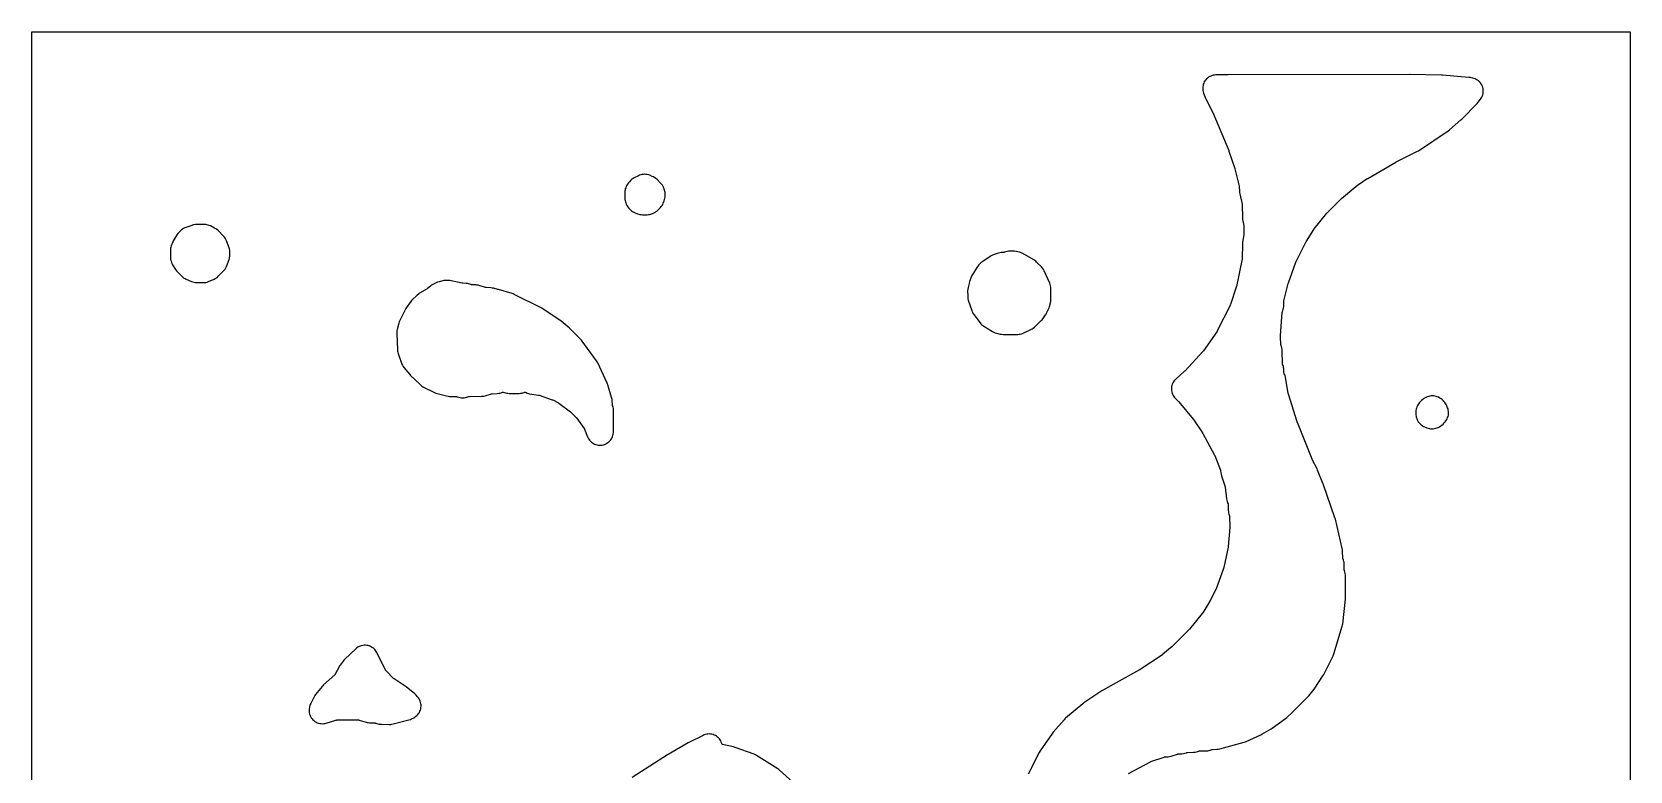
# Model space of a CAD drawing. Header units: millimetres. Extents: x 0 to 300, y 0 to 300.
# Drawn here: x 0 to 300, y 161.3 to 300 of the extents above; entities that cross this region are included whole.
import ezdxf

# ---------------------------------------------------------------- set-up
doc = ezdxf.new("R2010")
doc.units = ezdxf.units.MM
doc.layers.add('CUT', color=7, linetype='CONTINUOUS')

msp = doc.modelspace()

# ---------------------------------------------------------------- linework, layer by layer
at = {"layer": 'CUT'}
for points in [[(299.9561, 0.0029), (299.8976, 0), (0.0614, 0), (0.0029, 0.0029), (0, 0.0614), (0, 299.9386), (0.0029, 299.9971), (0.0614, 300), (299.8976, 300), (299.9561, 299.9971), (299.9589, 299.9386), (299.9589, 0.0614)], [(111.2961, 268.5948), (111.3287, 268.3666), (111.3821, 268.1423), (111.456, 267.9239), (111.5497, 267.7132), (111.6691, 267.475), (111.8084, 267.2322), (111.9739, 267.0064), (112.1637, 266.8005), (112.3634, 266.6068), (112.5502, 266.4429), (112.7523, 266.2984), (112.9677, 266.1746), (113.1944, 266.0728), (113.6611, 265.8905), (113.8832, 265.8156), (114.1115, 265.7618), (114.3437, 265.7296), (114.578, 265.7193), (115.4736, 265.7219), (115.7053, 265.7334), (115.935, 265.7663), (116.1607, 265.8203), (116.3803, 265.895), (116.5921, 265.9898), (116.8302, 266.1099), (117.0635, 266.2438), (117.281, 266.4019), (117.4803, 266.5825), (117.9489, 267.0554), (118.116, 267.242), (118.2637, 267.4443), (118.3904, 267.6604), (118.4948, 267.8881), (118.6796, 268.3512), (118.757, 268.5754), (118.8128, 268.8059), (118.8465, 269.0407), (118.8578, 269.2777), (118.8578, 269.6188), (118.8467, 269.8541), (118.8136, 270.0873), (118.7586, 270.3164), (118.6823, 270.5392), (118.5854, 270.754), (118.4575, 271.005), (118.3261, 271.2325), (118.1716, 271.445), (117.9956, 271.64), (117.2654, 272.3684), (117.0808, 272.5351), (116.8806, 272.6826), (116.6666, 272.8095), (116.4412, 272.9145), (115.9518, 273.1134), (115.7227, 273.1938), (115.4869, 273.2516), (115.2465, 273.2863), (115.004, 273.2974), (114.9415, 273.2973), (114.7114, 273.2861), (114.4833, 273.2537), (114.2591, 273.2005), (114.0408, 273.1269), (113.8302, 273.0335), (113.0536, 272.6454), (112.8206, 272.5128), (112.6031, 272.356), (112.4036, 272.1769), (112.1352, 271.9085), (111.9496, 271.701), (111.7883, 271.4742), (111.6532, 271.2309), (111.5314, 270.9796), (111.4417, 270.7708), (111.3713, 270.5548), (111.3209, 270.3332), (111.2907, 270.108), (111.2812, 269.881), (111.2847, 268.8251)], [(26.0303, 257.3049), (26.1023, 257.0443), (26.1723, 256.8355), (26.2759, 256.5757), (26.4079, 256.3291), (26.9351, 255.4641), (27.1075, 255.2162), (27.3086, 254.9909), (28.1645, 254.1413), (28.3397, 253.9831), (28.529, 253.8422), (28.7307, 253.7197), (28.9431, 253.6168), (29.9611, 253.1817), (30.1961, 253.0949), (30.4385, 253.0321), (30.686, 252.9938), (30.9361, 252.9805), (32.1334, 252.9768), (32.3876, 252.989), (32.6391, 253.0269), (32.8856, 253.0902), (33.1243, 253.1783), (34.1916, 253.6348), (34.4058, 253.7388), (34.6092, 253.8627), (34.7999, 254.0054), (34.9762, 254.1656), (35.9191, 255.1086), (36.0957, 255.3049), (36.2507, 255.5188), (36.3822, 255.7478), (36.4888, 255.9894), (36.9844, 257.2956), (37.0541, 257.5076), (37.1047, 257.7249), (37.1358, 257.9459), (37.1469, 258.1688), (37.1495, 258.6443), (37.1406, 258.8704), (37.1112, 259.0946), (37.0616, 259.3153), (36.9924, 259.5306), (36.5085, 260.8299), (36.4025, 261.0738), (36.2712, 261.3051), (36.1161, 261.5212), (35.9389, 261.7196), (34.9212, 262.7436), (34.7223, 262.9234), (34.5052, 263.0808), (34.2726, 263.2141), (33.4953, 263.6056), (33.2836, 263.7002), (33.0642, 263.7747), (32.8388, 263.8286), (32.6094, 263.8614), (32.3779, 263.8729), (30.9075, 263.8771), (30.6844, 263.8678), (30.463, 263.8386), (30.2451, 263.7898), (30.0324, 263.7217), (28.7186, 263.2354), (28.4722, 263.1288), (28.2386, 262.9964), (28.0205, 262.8397), (27.8205, 262.6605), (27.5684, 262.4089), (27.3717, 262.1879), (27.2025, 261.9453), (26.6296, 261.0101), (26.5209, 260.8133), (26.4303, 260.6076), (26.1428, 259.8657), (26.0696, 259.6474), (26.0167, 259.4232), (25.9847, 259.1952), (25.9739, 258.9651), (25.9726, 257.8419), (25.9869, 257.5718)], [(176.7794, 247.0094), (177.9854, 245.414), (178.1315, 245.2381), (178.293, 245.0762), (178.4687, 244.9298), (178.6571, 244.8001), (180.2809, 243.7878), (180.5287, 243.6521), (180.7902, 243.5452), (181.0621, 243.4686), (181.7272, 243.321), (182.0012, 243.276), (182.2786, 243.2617), (185.0413, 243.2728), (185.2723, 243.2844), (185.5013, 243.3174), (185.7262, 243.3713), (185.9452, 243.4458), (186.1563, 243.5402), (187.7261, 244.3313), (187.9518, 244.4601), (188.1629, 244.6117), (188.3572, 244.7844), (189.4437, 245.8568), (189.5876, 246.0113), (189.7179, 246.1774), (190.2442, 246.9099), (190.3515, 247.0722), (190.4459, 247.2425), (190.8203, 247.9845), (190.9345, 248.2474), (191.0179, 248.5217), (191.1808, 249.1934), (191.2335, 249.4861), (191.2511, 249.783), (191.2506, 251.8472), (191.2365, 252.1112), (191.1947, 252.3723), (191.1255, 252.6275), (191.0297, 252.8739), (189.9776, 255.208), (189.877, 255.407), (189.7591, 255.5961), (189.6248, 255.7741), (189.4752, 255.9393), (188.5812, 256.8426), (188.4119, 256.9986), (188.229, 257.1383), (188.034, 257.2606), (185.9966, 258.4116), (185.7924, 258.5149), (185.5796, 258.5991), (185.36, 258.6635), (184.7111, 258.822), (184.4128, 258.8759), (184.1101, 258.8933), (183.5435, 258.8915), (183.2892, 258.8777), (183.0376, 258.8381), (182.7914, 258.7732), (182.553, 258.6835), (182.5188, 258.6686), (182.5027, 258.662), (182.4686, 258.6506), (182.4335, 258.6453), (182.4159, 258.6439), (181.9153, 258.6138), (181.6517, 258.5839), (181.3927, 258.5261), (181.1413, 258.4413), (180.3039, 258.1082), (180.064, 257.9978), (179.837, 257.8626), (178.4546, 256.937), (178.2759, 256.8055), (178.1095, 256.6586), (177.7377, 256.2998), (177.5352, 256.0795), (177.3605, 255.8366), (176.6537, 254.7186), (176.5373, 254.5135), (176.4406, 254.2984), (175.9934, 253.1623), (175.8891, 252.8318), (175.7001, 252.0466), (175.6477, 251.7536), (175.6306, 251.4564), (175.6326, 250.4735), (175.6468, 250.2124), (175.6882, 249.9542), (175.7563, 249.7018), (176.3974, 247.7403), (176.4975, 247.4831), (176.6254, 247.2385)], [(68.735, 239.6947), (69.3393, 237.889), (69.4235, 237.6717), (69.5275, 237.4632), (69.6505, 237.2653), (69.7914, 237.0797), (70.9046, 235.7473), (71.0737, 235.5641), (72.7775, 233.8952), (72.9658, 233.7285), (73.1699, 233.5815), (73.3878, 233.4558), (75.5408, 232.3537), (75.8007, 232.2388), (76.0719, 232.1541), (77.8356, 231.712), (78.1026, 231.6603), (78.3735, 231.6379), (79.6702, 231.6016), (79.6758, 231.6013), (79.7248, 231.5958), (79.753, 231.5873), (79.7763, 231.5787), (79.8671, 231.5424), (80.1101, 231.4594), (80.3603, 231.4018), (80.6151, 231.3702), (80.8718, 231.3649), (81.1277, 231.3859), (81.38, 231.433), (82.0172, 231.5863), (82.0372, 231.5906), (82.1249, 231.6018), (82.1454, 231.6027), (84.3746, 231.6432), (84.6092, 231.6586), (84.8413, 231.6958), (85.0689, 231.7548), (86.2465, 232.1195), (86.2517, 232.121), (86.3017, 232.1321), (86.328, 232.1355), (86.3518, 232.1371), (87.3368, 232.1783), (87.6199, 232.2064), (87.898, 232.2664), (88.1675, 232.3576), (88.3305, 232.4234), (88.3471, 232.4296), (88.3835, 232.4404), (88.4208, 232.4333), (88.4379, 232.4287), (88.9015, 232.293), (89.1188, 232.2398), (89.3399, 232.2063), (89.5632, 232.1927), (90.6804, 232.1745), (90.7835, 232.175), (91.4581, 232.1918), (91.6914, 232.2086), (91.9221, 232.2471), (92.1483, 232.3071), (92.3678, 232.3879), (92.4623, 232.4278), (92.4784, 232.4341), (92.5134, 232.4452), (92.548, 232.4327), (92.5638, 232.4258), (92.7398, 232.3432), (92.9514, 232.2554), (93.1702, 232.1874), (93.3942, 232.1397), (95.0797, 231.8609), (95.0847, 231.86), (95.1594, 231.8418), (95.1761, 231.8366), (97.6706, 231.0008), (97.6751, 230.9992), (97.7435, 230.9706), (97.7586, 230.9632), (98.8251, 230.4123), (98.8298, 230.4098), (98.8987, 230.3669), (98.9137, 230.3562), (101.0575, 228.7435), (101.1192, 228.6938), (101.1775, 228.6401), (102.1348, 227.6968), (102.1385, 227.6931), (102.1911, 227.6323), (102.2022, 227.6178), (103.6462, 225.6215), (103.6591, 225.6025), (103.707, 225.5155), (103.7162, 225.4944), (104.2995, 224.0391), (104.3998, 223.8199), (104.5208, 223.6115), (104.6613, 223.4156), (104.82, 223.2342), (104.9955, 223.0689), (105.186, 222.9213), (105.3899, 222.7927), (105.6052, 222.6843), (105.83, 222.5972), (106.0621, 222.5322), (106.2994, 222.4898), (106.5396, 222.4704), (106.7806, 222.4743), (107.0202, 222.5013), (107.256, 222.5513), (107.4858, 222.6238), (107.7077, 222.7181), (107.9194, 222.8333), (108.1191, 222.9684), (108.3048, 223.122), (108.4748, 223.2929), (108.6276, 223.4793), (108.7618, 223.6796), (108.876, 223.8918), (108.9693, 224.1141), (109.0407, 224.3443), (109.1004, 224.5757), (109.1446, 224.7826), (109.1711, 224.9926), (109.1798, 225.204), (109.1747, 228.8692), (109.1619, 229.1182), (109.1244, 229.3646), (109.0625, 229.6062), (108.957, 229.9466), (108.9555, 229.9518), (108.9443, 230.0018), (108.941, 230.0282), (108.9394, 230.0519), (108.9072, 230.8201), (108.89, 231.0258), (108.8559, 231.2294), (108.8052, 231.4295), (108.1073, 233.7707), (108.0481, 233.9455), (107.9762, 234.1154), (106.2044, 237.9054), (106.0926, 238.1173), (105.9611, 238.3176), (103.2713, 242.0138), (103.1537, 242.1632), (103.025, 242.3033), (101.0356, 244.3092), (100.8542, 244.475), (99.3016, 245.7595), (99.1004, 245.9096), (95.9746, 248.0058), (95.7, 248.1657), (90.506, 250.762), (90.3096, 250.8498), (90.1064, 250.9204), (87.5907, 251.675), (87.468, 251.7084), (86.6055, 251.92), (86.3709, 251.9657), (86.1331, 251.9889), (85.2323, 252.0333), (85.227, 252.0337), (85.1763, 252.0404), (85.1505, 252.0462), (85.1277, 252.0528), (83.9569, 252.4242), (83.7453, 252.4812), (83.5294, 252.5195), (83.3111, 252.5387), (82.549, 252.5723), (82.5317, 252.5735), (82.4948, 252.5785), (82.4598, 252.5901), (82.4436, 252.5968), (82.4023, 252.6149), (82.1867, 252.6977), (81.9644, 252.7602), (81.7373, 252.8019), (81.5073, 252.8226), (80.8827, 252.8495), (80.8774, 252.8499), (80.796, 252.86), (80.7776, 252.8635), (78.6919, 253.3153), (78.4579, 253.3544), (78.2211, 253.3712), (77.7623, 253.382), (77.5476, 253.3778), (77.3341, 253.3551), (77.1232, 253.3143), (76.4053, 253.1428), (76.1246, 253.0581), (75.8557, 252.9411), (75.2671, 252.6428), (75.0172, 252.4973), (74.7857, 252.3239), (74.2406, 251.8642), (74.2364, 251.8609), (74.17, 251.8134), (74.1542, 251.8036), (72.7704, 250.9904), (72.5289, 250.8289), (72.3078, 250.6404), (71.394, 249.7651), (71.2536, 249.6192), (71.1254, 249.4625), (70.4176, 248.5215), (70.2905, 248.3357), (70.1807, 248.1392), (69.0396, 245.8635), (68.9359, 245.6268), (68.8571, 245.3807), (68.5371, 244.1679), (68.4845, 243.917), (68.4579, 243.6621), (68.4575, 243.4059), (68.6088, 240.364), (68.6304, 240.1373), (68.6726, 239.9136)], [(261.406, 225.9029), (261.8406, 225.7292), (262.0625, 225.6524), (262.2907, 225.5967), (262.523, 225.5627), (262.7575, 225.5506), (262.7955, 225.5505), (263.0277, 225.5602), (263.258, 225.5916), (263.4844, 225.6441), (263.705, 225.7175), (263.9177, 225.811), (264.199, 225.9506), (264.4345, 226.0838), (264.6542, 226.2416), (264.8555, 226.4223), (265.0831, 226.6499), (265.2593, 226.8457), (265.4139, 227.0589), (265.5452, 227.2872), (265.6263, 227.4472), (265.7227, 227.6619), (265.7985, 227.8847), (265.853, 228.1136), (265.8858, 228.3466), (265.8965, 228.5817), (265.885, 228.8167), (265.8515, 229.0496), (265.7963, 229.2783), (265.7198, 229.5009), (265.5715, 229.8741), (265.4693, 230.0983), (265.3456, 230.3114), (265.2016, 230.5112), (265.0385, 230.6959), (264.8951, 230.843), (264.6956, 231.0266), (264.4774, 231.1876), (264.2431, 231.3239), (263.9841, 231.4564), (263.7713, 231.553), (263.5505, 231.6292), (263.3235, 231.6845), (263.0923, 231.7184), (262.859, 231.7306), (262.6256, 231.7209), (262.3941, 231.6895), (262.1665, 231.6366), (261.9449, 231.5627), (261.7312, 231.4684), (261.5086, 231.3576), (261.2711, 231.2226), (261.0498, 231.0626), (260.8472, 230.8793), (260.469, 230.4976), (260.3049, 230.3148), (260.1596, 230.1169), (260.0343, 229.9056), (259.9305, 229.6831), (259.8489, 229.4515), (259.7905, 229.2129), (259.7557, 228.9698), (259.745, 228.7245), (259.7468, 228.3873), (259.7583, 228.1611), (259.7902, 227.9368), (259.8423, 227.7164), (259.9141, 227.5015), (260.0051, 227.2941), (260.0922, 227.1176), (260.22, 226.8897), (260.3708, 226.6763), (260.5431, 226.4799), (260.735, 226.3025), (260.9443, 226.1461), (261.1688, 226.0124)], [(52.2939, 171.5662), (52.4194, 171.3525), (52.5654, 171.1523), (52.7306, 170.9675), (52.9132, 170.8), (53.1114, 170.6514), (53.3235, 170.5232), (53.5471, 170.4166), (53.7803, 170.3326), (54.0206, 170.2722), (54.2657, 170.2358), (54.5132, 170.2238), (54.7606, 170.2365), (55.0056, 170.2735), (55.2458, 170.3346), (57.0319, 170.8849), (57.0381, 170.8867), (57.1393, 170.9179), (57.1561, 170.9227), (57.1943, 170.9306), (57.2332, 170.9348), (57.2521, 170.9355), (59.7594, 170.9676), (59.7762, 170.9677), (59.8133, 170.9672), (61.3078, 170.9256), (61.3255, 170.9247), (61.3623, 170.9203), (61.3986, 170.9126), (61.4153, 170.9079), (62.708, 170.5114), (62.9179, 170.4568), (63.1316, 170.4207), (63.3477, 170.4032), (64.4435, 170.3621), (64.4651, 170.3607), (64.5092, 170.3542), (64.5524, 170.3429), (64.5728, 170.3357), (64.7269, 170.2768), (64.9378, 170.2068), (65.154, 170.1558), (65.374, 170.1241), (65.5959, 170.1121), (67.1229, 170.0976), (67.3421, 170.1052), (67.5598, 170.1319), (67.7743, 170.1776), (70.762, 170.9525), (71.0209, 171.0349), (71.2694, 171.145), (71.6741, 171.3512), (71.8841, 171.4713), (72.0815, 171.6112), (72.2645, 171.7696), (72.4313, 171.9448), (72.5803, 172.1354), (72.7103, 172.3395), (72.8199, 172.5552), (72.9082, 172.7804), (72.9742, 173.0132), (73.0175, 173.2512), (73.0375, 173.4924), (73.0342, 173.7343), (73.0074, 173.9748), (72.9576, 174.2115), (72.8851, 174.4423), (72.7906, 174.6651), (72.675, 174.8776), (72.5395, 175.078), (72.3852, 175.2644), (72.1073, 175.5688), (71.8436, 175.8184), (70.2625, 177.1112), (70.0481, 177.2683), (67.9781, 178.6216), (67.96, 178.6342), (67.89, 178.6919), (67.8743, 178.7072), (66.4562, 180.1671), (66.4423, 180.1822), (66.416, 180.2155), (66.3934, 180.2514), (66.3838, 180.2695), (64.7542, 183.5588), (64.6348, 183.7727), (64.4951, 183.9739), (64.3364, 184.1604), (64.1602, 184.3305), (63.9682, 184.4825), (63.7623, 184.6151), (63.5443, 184.7268), (63.3165, 184.8167), (63.081, 184.8839), (62.84, 184.9276), (62.5959, 184.9476), (62.351, 184.9437), (62.1077, 184.9157), (61.8683, 184.8641), (61.6351, 184.7894), (61.4103, 184.6921), (61.1961, 184.5734), (60.9945, 184.4342), (60.8076, 184.276), (58.729, 182.3346), (58.5669, 182.1684), (58.4208, 181.9878), (57.8523, 181.2141), (57.7441, 181.0542), (57.6486, 180.8866), (56.9216, 179.4875), (56.913, 179.4719), (56.8932, 179.4409), (56.8685, 179.4143), (56.8554, 179.402), (54.731, 177.4903), (54.5923, 177.3554), (54.4644, 177.2101), (53.2366, 175.7017), (53.0816, 175.4893), (52.9497, 175.2618), (52.3204, 174.0314), (52.2302, 173.8343), (52.1574, 173.6302), (52.1026, 173.4206), (52.066, 173.2514), (52.0258, 173.0069), (52.01, 172.7596), (52.0187, 172.512), (52.0519, 172.2664), (52.1093, 172.0254), (52.1902, 171.7912)]]:
    msp.add_lwpolyline(points, close=True, dxfattribs=at)
for points in [[(205.8013, 160.8781), (209.9402, 163.0989), (209.9449, 163.1013), (210.0197, 163.134), (210.0371, 163.1403), (212.5002, 163.9657), (212.5052, 163.9672), (212.5532, 163.9792), (212.5785, 163.9832), (212.6014, 163.9854), (213.2395, 164.0325), (213.5296, 164.0711), (213.8132, 164.1433), (215.0192, 164.5268), (215.0243, 164.5283), (215.0735, 164.5397), (215.0993, 164.5433), (215.1227, 164.5451), (215.8558, 164.5842), (216.1388, 164.6156), (216.4165, 164.6789), (216.6851, 164.7734), (216.7886, 164.8166), (216.8046, 164.8228), (216.8402, 164.8339), (216.8766, 164.8383), (216.8941, 164.8392), (218.0231, 164.8698), (218.3075, 164.8938), (218.5873, 164.9501), (218.8588, 165.0379), (219.0046, 165.0944), (219.0098, 165.0963), (219.0562, 165.11), (219.0849, 165.1132), (219.1092, 165.1144), (220.4951, 165.148), (220.7119, 165.1626), (220.9266, 165.1961), (221.1375, 165.2481), (221.3432, 165.3182), (221.4728, 165.3687), (221.4922, 165.3757), (221.5351, 165.3872), (221.579, 165.3939), (221.5996, 165.3953), (222.383, 165.4282), (222.6668, 165.4563), (222.9455, 165.5166), (227.517, 166.7825), (227.6996, 166.8407), (227.8771, 166.9127), (230.6355, 168.1559), (230.8597, 168.2708), (232.6065, 169.2809), (232.8041, 169.4079), (235.286, 171.173), (235.5439, 171.3837), (236.619, 172.3883), (236.6915, 172.4588), (239.4777, 175.2822), (239.6472, 175.4724), (240.6475, 176.7174), (240.7762, 176.8927), (242.3153, 179.1924), (242.473, 179.4633), (244.2195, 182.9502), (244.3077, 183.147), (244.3786, 183.3507), (245.9377, 188.5418), (245.9918, 188.7557), (246.0268, 188.9737), (246.5615, 193.5969), (246.578, 193.8965), (246.5581, 197.9187), (246.5438, 198.1738), (246.5035, 198.426), (246.4377, 198.6728), (246.3454, 198.9595), (246.3404, 198.9763), (246.3322, 199.0133), (246.3275, 199.0508), (246.3266, 199.0684), (246.2905, 200.2282), (246.2734, 200.453), (246.236, 200.6753), (246.1788, 200.8934), (246.1022, 201.1055), (246.072, 201.1784), (246.0659, 201.1943), (246.055, 201.2294), (246.0507, 201.2655), (246.0498, 201.2828), (246.0123, 202.6109), (245.9921, 202.8653), (245.946, 203.1163), (244.6493, 208.5927), (244.578, 208.8376), (242.4155, 215.0579), (242.3752, 215.1658), (241.3133, 217.8193), (241.2154, 218.034), (240.3166, 219.7812), (240.292, 219.8319), (240.2698, 219.8837), (237.5174, 226.7634), (237.5017, 226.805), (237.4875, 226.8471), (235.8465, 232.0396), (235.8258, 232.1134), (235.8098, 232.1885), (235.2606, 235.2535), (235.2139, 235.4625), (235.1494, 235.6667), (235.0677, 235.8646), (235.0047, 236.0005), (234.9974, 236.0171), (234.9845, 236.054), (234.9789, 236.0927), (234.9776, 236.1109), (234.9472, 236.7735), (234.927, 236.9959), (234.887, 237.2156), (234.8276, 237.4309), (234.7492, 237.64), (234.7286, 237.6883), (234.722, 237.705), (234.7103, 237.7418), (234.7058, 237.7802), (234.7051, 237.7982), (234.6596, 240.1363), (234.6368, 240.4279), (234.5802, 240.7148), (234.4528, 241.2063), (234.4483, 241.226), (234.4356, 241.3121), (234.4342, 241.3322), (234.3751, 242.8495), (234.3743, 242.915), (234.3772, 242.9805), (234.6941, 247.4376), (234.6959, 247.4562), (234.7028, 247.4961), (234.7136, 247.535), (234.72, 247.5527), (234.7772, 247.6997), (234.8635, 247.9642), (234.9199, 248.2367), (234.9457, 248.5137), (234.9803, 249.4472), (234.9815, 249.4666), (234.9932, 249.5497), (234.9974, 249.5687), (235.8086, 252.8304), (235.8244, 252.8878), (235.843, 252.9443), (237.2196, 256.7927), (237.2459, 256.8596), (237.2761, 256.9249), (239.1495, 260.6671), (239.1768, 260.7185), (239.2066, 260.7685), (240.5844, 262.9573), (240.6248, 263.0173), (240.6688, 263.0748), (243.0335, 265.9796), (243.0716, 266.0241), (243.1118, 266.0667), (245.6839, 268.6583), (245.7278, 268.7003), (245.7737, 268.74), (248.8836, 271.2924), (248.9263, 271.3258), (248.9704, 271.3573), (250.6433, 272.4927), (250.6789, 272.5159), (250.7154, 272.5379), (255.9726, 275.5824), (256.0069, 275.6015), (256.0417, 275.6194), (259.9514, 277.5524), (260.2348, 277.7164), (265.8335, 281.4672), (266.0783, 281.6541), (268.2249, 283.5124), (268.3699, 283.6484), (271.2796, 286.6034), (271.4796, 286.8329), (271.8964, 287.3746), (272.0336, 287.5719), (272.1512, 287.7814), (272.2482, 288.0013), (272.3236, 288.2294), (272.3768, 288.4638), (272.4073, 288.7021), (272.4147, 288.9423), (272.399, 289.1821), (272.3603, 289.4193), (272.2991, 289.6517), (272.2158, 289.8771), (272.1113, 290.0935), (271.9865, 290.2988), (271.8426, 290.4912), (271.6808, 290.6689), (271.5028, 290.8303), (271.31, 290.9738), (271.1044, 291.0981), (270.8878, 291.2022), (270.6622, 291.2849), (270.4297, 291.3456), (270.027, 291.4303), (269.7152, 291.4757), (264.7385, 291.8806), (264.5829, 291.8884), (258.6996, 291.9993), (258.6503, 291.9998), (224.5496, 291.9698), (224.5088, 291.9694), (222.2076, 291.9298), (221.9682, 291.9142), (221.7313, 291.8756), (221.4992, 291.8146), (221.274, 291.7315), (221.0579, 291.6273), (220.8527, 291.5028), (220.6604, 291.3592), (220.4828, 291.1978), (220.3214, 291.0202), (220.1779, 290.8279), (220.0534, 290.6227), (219.9492, 290.4065), (219.8662, 290.1813), (219.8051, 289.9492), (219.7666, 289.7123), (219.751, 289.4729), (219.7584, 289.233), (219.7888, 288.9949), (219.8419, 288.7609), (219.9172, 288.533), (220.2806, 287.5878), (220.3863, 287.3505), (221.5837, 284.9991), (221.6022, 284.9612), (221.6193, 284.9226), (224.6507, 277.7562), (224.6681, 277.7126), (224.6838, 277.6684), (225.7696, 274.4085), (225.7834, 274.3643), (225.7955, 274.3195), (226.6021, 271.0767), (226.6062, 271.0582), (226.6178, 270.9771), (226.6191, 270.9581), (226.6548, 270.106), (226.674, 269.8842), (226.7129, 269.665), (227.1568, 267.6804), (227.1606, 267.6613), (227.1704, 267.578), (227.1711, 267.5586), (227.2037, 265.125), (227.2229, 264.8474), (227.2728, 264.5737), (227.4228, 263.9504), (227.427, 263.9308), (227.4381, 263.8452), (227.4391, 263.8253), (227.4806, 262.0507), (227.4806, 262.0328), (227.4751, 261.9556), (227.4725, 261.9379), (227.2429, 260.5763), (227.2187, 260.3906), (227.2084, 260.2037), (227.1622, 257.5243), (227.1615, 257.5066), (227.153, 257.4307), (227.1498, 257.4132), (226.0721, 252.2435), (226.0559, 252.1756), (226.0357, 252.1089), (224.9537, 248.8716), (224.924, 248.7923), (224.8888, 248.7154), (222.4787, 243.9078), (222.4371, 243.8319), (222.3901, 243.7592), (219.8968, 240.1925), (219.8492, 240.129), (219.7974, 240.0688), (216.4545, 236.4322), (216.4083, 236.3847), (216.3596, 236.3398), (214.7383, 234.9284), (214.5621, 234.7592), (214.4033, 234.5736), (214.2633, 234.3734), (214.1436, 234.1605), (214.0452, 233.937), (213.9691, 233.7049), (213.916, 233.4665), (213.8864, 233.224), (213.8806, 232.9799), (213.8987, 232.7363), (213.9404, 232.4956), (214.0054, 232.2602), (214.0931, 232.0322), (214.2027, 231.8139), (214.333, 231.6073), (214.4828, 231.4144), (214.6508, 231.2371), (215.1701, 230.7398), (215.2184, 230.6909), (215.2637, 230.6393), (217.9681, 227.3748), (218.0051, 227.3277), (218.0397, 227.2789), (219.7024, 224.8031), (219.7345, 224.7526), (219.764, 224.7006), (221.9392, 220.6328), (221.9688, 220.5735), (221.9951, 220.5127), (223.093, 217.7632), (223.0992, 217.7465), (223.11, 217.7097), (223.1172, 217.672), (223.1193, 217.6543), (223.1551, 217.2809), (223.1959, 217.0111), (223.2659, 216.7473), (223.9339, 214.6897), (223.9388, 214.673), (223.9553, 214.5999), (223.958, 214.5827), (224.244, 212.382), (224.2831, 212.1601), (224.342, 211.9426), (224.4203, 211.7312), (224.4948, 211.5548), (224.5012, 211.5386), (224.5126, 211.5029), (224.5171, 211.4657), (224.518, 211.4483), (224.5518, 210.2334), (224.5698, 209.9955), (224.6104, 209.7604), (224.6732, 209.5303), (224.7804, 209.2005), (224.7858, 209.1823), (224.7945, 209.1422), (224.799, 209.1015), (224.7997, 209.0825), (224.8191, 207.1637), (224.8184, 207.1088), (224.8152, 207.0539), (224.5213, 203.4834), (224.5127, 203.4079), (224.4993, 203.3331), (223.685, 199.5063), (223.6658, 199.4289), (223.6415, 199.353), (222.2718, 195.5239), (222.2455, 195.4568), (222.2151, 195.3914), (221.1726, 193.3109), (221.1455, 193.2599), (221.116, 193.2103), (219.7491, 191.0367), (219.7102, 190.9786), (219.6679, 190.9229), (217.282, 187.9647), (217.2397, 187.9151), (217.1947, 187.8679), (214.0894, 184.7796), (214.0538, 184.7456), (214.0169, 184.7132), (212.2775, 183.2474), (212.2267, 183.207), (212.1738, 183.1693), (208.0015, 180.3681), (207.9591, 180.341), (207.9157, 180.3156), (200.8375, 176.385), (200.6583, 176.2754), (197.4539, 174.1256), (197.2449, 173.9689), (194.004, 171.264), (193.8542, 171.1283), (193.7159, 170.9811), (191.7105, 168.665), (191.5504, 168.4593), (189.2162, 165.1148), (189.031, 164.8034), (186.997, 160.7418)], [(144.1097, 158.0476), (140.3373, 161.4986), (140.1667, 161.6412), (139.9841, 161.7682), (136.0198, 164.27), (135.7801, 164.4034), (135.5273, 164.5098), (132.0066, 165.7687), (131.685, 165.86), (129.5863, 166.3064), (129.5687, 166.3105), (129.5324, 166.3221), (129.4992, 166.439), (129.4986, 166.4388), (129.4734, 166.5369), (129.3912, 166.7634), (129.2877, 166.981), (129.1636, 167.1876), (129.0203, 167.3812), (128.859, 167.5602), (128.6811, 167.7228), (128.4885, 167.8676), (128.2828, 167.9931), (128.066, 168.0982), (127.8401, 168.182), (127.6072, 168.2436), (127.3694, 168.2826), (127.129, 168.2984), (126.8881, 168.2911), (126.6491, 168.2605), (126.4141, 168.2072), (126.1854, 168.1314), (125.965, 168.034), (123.2806, 166.6891), (123.1601, 166.6246), (119.4021, 164.4771), (119.2831, 164.4047), (112.6864, 160.1308)]]:
    msp.add_lwpolyline(points, dxfattribs=at)

doc.saveas('drawing.dxf')
